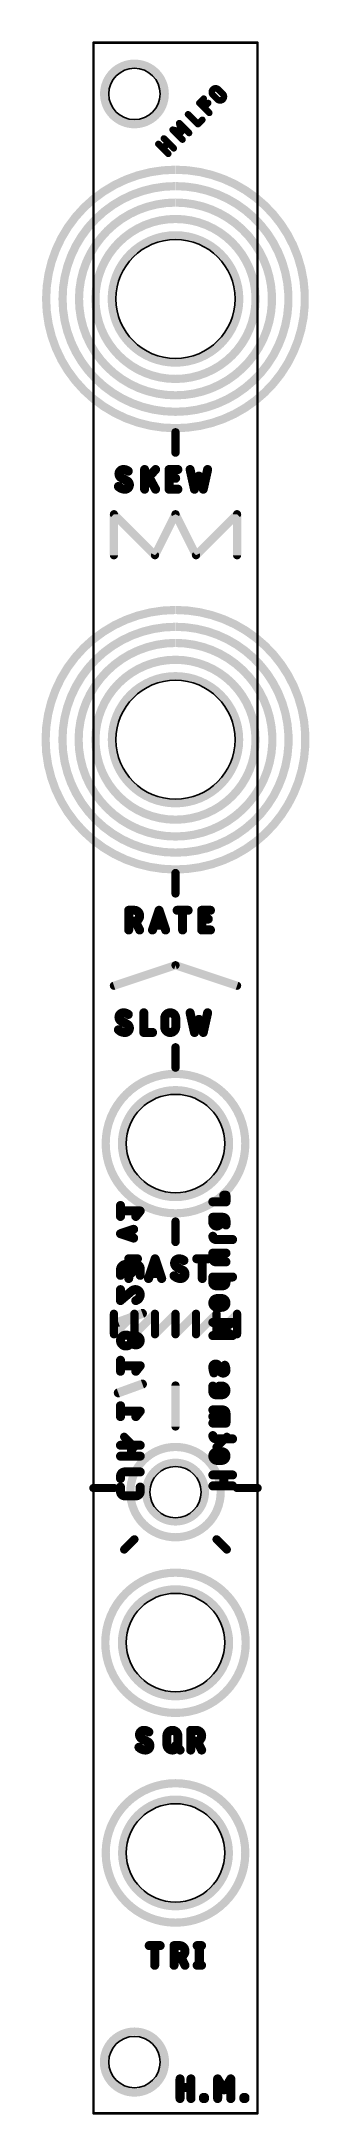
# Model space of a CAD drawing. Extents: x -0.13 to 0.53, y 0 to 5.05.
import ezdxf

# ---------------------------------------------------------------- set-up
doc = ezdxf.new("R2010")
doc.units = 0
for name, color, linetype in [('1', 12, 'CONTINUOUS'), ('16', 132, 'CONTINUOUS'), ('20', 31, 'CONTINUOUS'), ('25', 253, 'CONTINUOUS'), ('26', 253, 'CONTINUOUS')]:
    doc.layers.add(name, color=color, linetype=linetype)

msp = doc.modelspace()

# ---------------------------------------------------------------- linework, layer by layer
at = {"layer": '1', "const_width": 0.006}
for points in [[(0, 0), (0, 5.05)], [(0, 5.05), (0.4, 5.05)], [(0.4, 5.05), (0.4, 0)], [(0.4, 0), (0, 0)]]:
    msp.add_lwpolyline(points, dxfattribs=at)
at = {"layer": '1', "const_width": 0.003}
for points in [[(0.0015, 5.05, 1), (-0.0015, 5.05)], [(0, 5.0515, 1), (0, 5.0485)], [(0.4015, 5.05, 1), (0.3985, 5.05)], [(0.4, 5.0485, 1), (0.4, 5.0515)], [(0, 0.0015, 1), (0, -0.0015)], [(-0.0015, 0, 1), (0.0015, 0)], [(0.3985, 0, 1), (0.4015, 0)], [(0.4, -0.0015, 1), (0.4, 0.0015)]]:
    msp.add_lwpolyline(points, format="xyb", dxfattribs=at)
at = {"layer": '16', "const_width": 0.006}
for points in [[(0, 0), (0, 5.05)], [(0, 5.05), (0.4, 5.05)], [(0.4, 5.05), (0.4, 0)], [(0.4, 0), (0, 0)]]:
    msp.add_lwpolyline(points, dxfattribs=at)
at = {"layer": '16', "const_width": 0.003}
for points in [[(0.0015, 5.05, 1), (-0.0015, 5.05)], [(0, 5.0515, 1), (0, 5.0485)], [(0.4015, 5.05, 1), (0.3985, 5.05)], [(0.4, 5.0485, 1), (0.4, 5.0515)], [(0, 0.0015, 1), (0, -0.0015)], [(-0.0015, 0, 1), (0.0015, 0)], [(0.3985, 0, 1), (0.4015, 0)], [(0.4, -0.0015, 1), (0.4, 0.0015)]]:
    msp.add_lwpolyline(points, format="xyb", dxfattribs=at)
at = {"layer": '20', "const_width": 0.006}
for points in [[(0, 0), (0, 5.05)], [(0, 5.05), (0.4, 5.05)], [(0.4, 5.05), (0.4, 0)], [(0.4, 0), (0, 0)]]:
    msp.add_lwpolyline(points, dxfattribs=at)
at = {"layer": '20', "const_width": 0.003}
for points in [[(0.0015, 5.05, 1), (-0.0015, 5.05)], [(0, 5.0515, 1), (0, 5.0485)], [(0.4015, 5.05, 1), (0.3985, 5.05)], [(0.4, 5.0485, 1), (0.4, 5.0515)], [(0, 0.0015, 1), (0, -0.0015)], [(-0.0015, 0, 1), (0.0015, 0)], [(0.3985, 0, 1), (0.4015, 0)], [(0.4, -0.0015, 1), (0.4, 0.0015)]]:
    msp.add_lwpolyline(points, format="xyb", dxfattribs=at)
at = {"layer": '20'}
for centre, radius in [((0.1, 4.925), 0.0625), ((0.2, 4.425), 0.145), ((0.2, 3.35), 0.145), ((0.2, 2.365), 0.12), ((0.2, 1.515), 0.0625), ((0.2, 1.148), 0.12), ((0.2, 0.635), 0.12), ((0.1, 0.125), 0.0625)]:
    msp.add_circle(centre, radius, dxfattribs=at)
at = {"layer": '25'}
for points, const_width in [([(0.1, 4.851176, 1), (0.1, 4.998824, 1), (0.1, 4.851176)], 0.02), ([(0.260967, 4.90572, 1), (0.255311, 4.900063)], 0.008), ([(0.255311, 4.90572, 1), (0.260967, 4.900063)], 0.008), ([(0.271653, 4.910748, 1), (0.265996, 4.916405)], 0.008), ([(0.282338, 4.900063, 1), (0.276681, 4.90572)], 0.008), ([(0.304533, 4.935929, 1), (0.291177, 4.922572)], 0.016), ([(0.294005, 4.925401, 1), (0.288348, 4.919744)], 0.008), ([(0.288348, 4.919744, 1), (0.294005, 4.925401)], 0.008), ([(0.301862, 4.911887, 1), (0.315218, 4.925244)], 0.016), ([(0.30469, 4.914715, 1), (0.299033, 4.909059)], 0.008), ([(0.299033, 4.909059, 1), (0.30469, 4.914716)], 0.008), ([(0.307361, 4.938757, 1), (0.301705, 4.9331)], 0.008), ([(0.301704, 4.9331, 1), (0.307361, 4.938757)], 0.008), ([(0.318047, 4.928072, 1), (0.31239, 4.922415)], 0.008), ([(0.31239, 4.922415, 1), (0.318047, 4.928072)], 0.008), ([(0.211863, 4.856616, 1), (0.206206, 4.850959)], 0.008), ([(0.212915, 4.854757, 1), (0.205154, 4.852817)], 0.008), ([(0.233391, 4.878143, 1), (0.227734, 4.872486)], 0.008), ([(0.251775, 4.854101, 1), (0.257432, 4.848444)], 0.008), ([(0.251775, 4.848444, 1), (0.257432, 4.854101)], 0.008), ([(0.268117, 4.859129, 1), (0.26246, 4.864786)], 0.008), ([(0.265996, 4.895035, 1), (0.271653, 4.889378)], 0.008), ([(0.279352, 4.876021, 1), (0.285009, 4.881678)], 0.008), ([(0.161109, 4.805861, 1), (0.155452, 4.800204)], 0.008), ([(0.174465, 4.819218, 1), (0.168808, 4.813561)], 0.008), ([(0.185151, 4.802875, 1), (0.179494, 4.808532)], 0.008), ([(0.195836, 4.840588, 1), (0.190179, 4.834931)], 0.008), ([(0.193977, 4.84164, 1), (0.192037, 4.833879)], 0.008), ([(0.210497, 4.831447, 1), (0.218258, 4.833387)], 0.008), ([(0.213407, 4.828536, 1), (0.215348, 4.836297)], 0.008), ([(0.21422, 4.810889, 1), (0.219877, 4.816546)], 0.008), ([(0.230248, 4.826917, 1), (0.235905, 4.832574)], 0.008), ([(0.166137, 4.795176, 1), (0.171794, 4.789519)], 0.008), ([(0.179494, 4.776163, 1), (0.185151, 4.78182)], 0.008), ([(0.19285, 4.789519, 1), (0.198507, 4.795176)], 0.008), ([(0.2, 4.109841, 1), (0.2, 4.740159, 1), (0.2, 4.109841)], 0.02), ([(0.2, 4.149818, 1), (0.2, 4.700182, 1), (0.2, 4.149818)], 0.02), ([(0.2, 4.189947, 1), (0.2, 4.660053, 1), (0.2, 4.189947)], 0.02), ([(0.2, 4.229936, 1), (0.2, 4.620064, 1), (0.2, 4.229936)], 0.02), ([(0.2, 4.269678, 1), (0.2, 4.580322, 1), (0.2, 4.269678)], 0.02), ([(0.205, 4.1, 1), (0.195, 4.1)], 0.01), ([(0.195, 4.05, 1), (0.205, 4.05)], 0.01), ([(0.073, 4.009, 0.414217), (0.062333, 3.998333)], 0.022), ([(0.062333, 3.998333, 0.265564), (0.067667, 3.989)], 0.022), ([(0.067833, 3.998333, 1), (0.056833, 3.998333)], 0.011), ([(0.056833, 3.998333, 1), (0.067833, 3.998333)], 0.011), ([(0.0703, 3.993828, 1), (0.065033, 3.984172)], 0.011), ([(0.064874, 3.984262, 1), (0.070459, 3.993738)], 0.011), ([(0.085, 4.005, 0.162271), (0.073, 4.009)], 0.022), ([(0.073, 4.0145, 1), (0.073, 4.0035)], 0.011), ([(0.073, 4.0035, 1), (0.073, 4.0145)], 0.011), ([(0.0817, 4.0006, 1), (0.0883, 4.0094)], 0.011), ([(0.13022, 4.009, 1), (0.11922, 4.009)], 0.011), ([(0.140215, 3.992967, 1), (0.130558, 3.9877)], 0.011), ([(0.155456, 4.0053, 1), (0.147317, 4.0127)], 0.011), ([(0.189888, 4.009, 1), (0.178888, 4.009)], 0.011), ([(0.184388, 4.0145, 1), (0.184388, 4.0035)], 0.011), ([(0.184388, 3.993167, 1), (0.184388, 3.982167)], 0.011), ([(0.200388, 3.982167, 1), (0.200388, 3.993167)], 0.011), ([(0.205722, 4.0035, 1), (0.205722, 4.0145)], 0.011), ([(0.240938, 4.010193, 1), (0.2302, 4.007807)], 0.011), ([(0.26212, 3.994739, 1), (0.251685, 3.991261)], 0.011), ([(0.26212, 3.991261, 1), (0.251685, 3.994739)], 0.011), ([(0.283605, 4.007807, 1), (0.272867, 4.010193)], 0.011), ([(0.061, 3.967667, 0.199997), (0.077, 3.961)], 0.022), ([(0.064905, 3.971539, 1), (0.057095, 3.963794)], 0.011), ([(0.077, 3.961, 0.414214), (0.087667, 3.971667)], 0.022), ([(0.077, 3.9665, 1), (0.077, 3.9555)], 0.011), ([(0.087667, 3.971667, 0.26556), (0.082333, 3.981)], 0.022), ([(0.085126, 3.985738, 1), (0.079541, 3.976262)], 0.011), ([(0.077, 3.9555, 1), (0.077, 3.9665)], 0.011), ([(0.0797, 3.976172, 1), (0.084967, 3.985828)], 0.011), ([(0.093167, 3.971667, 1), (0.082167, 3.971667)], 0.011), ([(0.082167, 3.971667, 1), (0.093167, 3.971667)], 0.011), ([(0.11922, 3.961, 1), (0.13022, 3.961)], 0.011), ([(0.120651, 3.983366, 1), (0.12879, 3.975967)], 0.011), ([(0.146558, 3.958366, 1), (0.156215, 3.963634)], 0.011), ([(0.184388, 3.9665, 1), (0.184388, 3.9555)], 0.011), ([(0.178888, 3.961, 1), (0.189888, 3.961)], 0.011), ([(0.205722, 3.9555, 1), (0.205722, 3.9665)], 0.011), ([(0.241018, 3.962739, 1), (0.251454, 3.959261)], 0.011), ([(0.240867, 3.959807, 1), (0.251605, 3.962193)], 0.011), ([(0.2622, 3.962193, 1), (0.272938, 3.959807)], 0.011), ([(0.262352, 3.959261, 1), (0.272787, 3.962739)], 0.011), ([(0.053536, 3.903536, 1), (0.046464, 3.896464)], 0.01), ([(0.055, 3.9, 1), (0.045, 3.9)], 0.01), ([(0.204472, 3.902236, 1), (0.195528, 3.897764)], 0.01), ([(0.204472, 3.897764, 1), (0.195528, 3.902236)], 0.01), ([(0.355, 3.9, 1), (0.345, 3.9)], 0.01), ([(0.353536, 3.896464, 1), (0.346464, 3.903536)], 0.01), ([(0.045, 3.8, 1), (0.055, 3.8)], 0.01), ([(0.145528, 3.802236, 1), (0.154472, 3.797764)], 0.01), ([(0.146464, 3.796464, 1), (0.153536, 3.803536)], 0.01), ([(0.246464, 3.803536, 1), (0.253536, 3.796464)], 0.01), ([(0.245528, 3.797764, 1), (0.254472, 3.802236)], 0.01), ([(0.345, 3.8, 1), (0.355, 3.8)], 0.01), ([(0.2, 3.033575, 1), (0.2, 3.666425, 1), (0.2, 3.033575)], 0.02), ([(0.2, 3.074591, 1), (0.2, 3.625409, 1), (0.2, 3.074591)], 0.02), ([(0.2, 3.113992, 1), (0.2, 3.586008, 1), (0.2, 3.113992)], 0.02), ([(0.2, 3.155, 1), (0.2, 3.545, 1), (0.2, 3.155)], 0.02), ([(0.2, 3.195, 1), (0.2, 3.505, 1), (0.2, 3.195)], 0.02), ([(0.205, 3.025, 1), (0.195, 3.025)], 0.01), ([(0.0915, 2.934, 1), (0.0805, 2.934)], 0.011), ([(0.086, 2.9395, 1), (0.086, 2.9285)], 0.011), ([(0.099333, 2.907333, 1), (0.099333, 2.934)], 0.022), ([(0.099333, 2.9395, 1), (0.099333, 2.9285)], 0.011), ([(0.099333, 2.9285, 1), (0.099333, 2.9395)], 0.011), ([(0.165145, 2.935739, 1), (0.15471, 2.932261)], 0.011), ([(0.165145, 2.932261, 1), (0.15471, 2.935739)], 0.011), ([(0.195, 2.975, 1), (0.205, 2.975)], 0.01), ([(0.204032, 2.9395, 1), (0.204032, 2.9285)], 0.011), ([(0.222865, 2.934, 1), (0.211865, 2.934)], 0.011), ([(0.230698, 2.9285, 1), (0.230698, 2.9395)], 0.011), ([(0.269328, 2.934, 1), (0.258328, 2.934)], 0.011), ([(0.263828, 2.9395, 1), (0.263828, 2.9285)], 0.011), ([(0.285162, 2.9285, 1), (0.285162, 2.9395)], 0.011), ([(0.086, 2.912833, 1), (0.086, 2.901833)], 0.011), ([(0.0805, 2.886, 1), (0.0915, 2.886)], 0.011), ([(0.099333, 2.912833, 1), (0.099333, 2.901833)], 0.011), ([(0.106919, 2.909793, 1), (0.097081, 2.904874)], 0.011), ([(0.099333, 2.901833, 1), (0.099333, 2.912833)], 0.011), ([(0.107747, 2.88354, 1), (0.117586, 2.88846)], 0.011), ([(0.13871, 2.887739, 1), (0.149145, 2.884261)], 0.011), ([(0.147927, 2.9035, 1), (0.147927, 2.8925)], 0.011), ([(0.17071, 2.884261, 1), (0.181145, 2.887739)], 0.011), ([(0.171927, 2.8925, 1), (0.171927, 2.9035)], 0.011), ([(0.211865, 2.886, 1), (0.222865, 2.886)], 0.011), ([(0.263828, 2.918167, 1), (0.263828, 2.907167)], 0.011), ([(0.263828, 2.8915, 1), (0.263828, 2.8805)], 0.011), ([(0.258328, 2.886, 1), (0.269328, 2.886)], 0.011), ([(0.279828, 2.907167, 1), (0.279828, 2.918167)], 0.011), ([(0.285162, 2.8805, 1), (0.285162, 2.8915)], 0.011), ([(0.201581, 2.804743, 1), (0.198419, 2.795257)], 0.01), ([(0.201581, 2.795257, 1), (0.198419, 2.804743)], 0.01), ([(0.048419, 2.754743, 1), (0.051581, 2.745257)], 0.01), ([(0.348419, 2.745257, 1), (0.351581, 2.754743)], 0.01), ([(0.073, 2.684, 0.414217), (0.062333, 2.673333)], 0.022), ([(0.062333, 2.673333, 0.265564), (0.067667, 2.664)], 0.022), ([(0.067833, 2.673333, 1), (0.056833, 2.673333)], 0.011), ([(0.085, 2.68, 0.162271), (0.073, 2.684)], 0.022), ([(0.073, 2.6895, 1), (0.073, 2.6785)], 0.011), ([(0.073, 2.6785, 1), (0.073, 2.6895)], 0.011), ([(0.0817, 2.6756, 1), (0.0883, 2.6844)], 0.011), ([(0.128348, 2.684, 1), (0.117348, 2.684)], 0.011), ([(0.20049, 2.670667, 1), (0.173824, 2.670667)], 0.022), ([(0.179324, 2.670667, 1), (0.168324, 2.670667)], 0.011), ([(0.20599, 2.670667, 1), (0.19499, 2.670667)], 0.011), ([(0.240938, 2.685193, 1), (0.2302, 2.682807)], 0.011), ([(0.283605, 2.682807, 1), (0.272867, 2.685193)], 0.011), ([(0.061, 2.642667, 0.199997), (0.077, 2.636)], 0.022), ([(0.064905, 2.646539, 1), (0.057095, 2.638794)], 0.011), ([(0.056833, 2.673333, 1), (0.067833, 2.673333)], 0.011), ([(0.0703, 2.668828, 1), (0.065033, 2.659172)], 0.011), ([(0.064874, 2.659262, 1), (0.070459, 2.668738)], 0.011), ([(0.077, 2.636, 0.414214), (0.087667, 2.646667)], 0.022), ([(0.077, 2.6415, 1), (0.077, 2.6305)], 0.011), ([(0.087667, 2.646667, 0.26556), (0.082333, 2.656)], 0.022), ([(0.085126, 2.660738, 1), (0.079541, 2.651262)], 0.011), ([(0.077, 2.6305, 1), (0.077, 2.6415)], 0.011), ([(0.0797, 2.651172, 1), (0.084967, 2.660828)], 0.011), ([(0.093167, 2.646667, 1), (0.082167, 2.646667)], 0.011), ([(0.082167, 2.646667, 1), (0.093167, 2.646667)], 0.011), ([(0.122848, 2.6415, 1), (0.122848, 2.6305)], 0.011), ([(0.117348, 2.636, 1), (0.128348, 2.636)], 0.011), ([(0.144181, 2.6305, 1), (0.144181, 2.6415)], 0.011), ([(0.168324, 2.670667, 1), (0.179324, 2.670667)], 0.011), ([(0.173824, 2.649333, 1), (0.20049, 2.649333)], 0.022), ([(0.179324, 2.649333, 1), (0.168324, 2.649333)], 0.011), ([(0.168324, 2.649333, 1), (0.179324, 2.649333)], 0.011), ([(0.19499, 2.670667, 1), (0.20599, 2.670667)], 0.011), ([(0.20599, 2.649333, 1), (0.19499, 2.649333)], 0.011), ([(0.19499, 2.649333, 1), (0.20599, 2.649333)], 0.011), ([(0.241018, 2.637739, 1), (0.251454, 2.634261)], 0.011), ([(0.240867, 2.634807, 1), (0.251605, 2.637193)], 0.011), ([(0.26212, 2.669739, 1), (0.251685, 2.666261)], 0.011), ([(0.26212, 2.666261, 1), (0.251685, 2.669739)], 0.011), ([(0.2622, 2.637193, 1), (0.272938, 2.634807)], 0.011), ([(0.262352, 2.634261, 1), (0.272787, 2.637739)], 0.011), ([(0.205, 2.6, 1), (0.195, 2.6)], 0.01), ([(0.2, 2.194927, 1), (0.2, 2.535073, 1), (0.2, 2.194927)], 0.02), ([(0.195, 2.55, 1), (0.205, 2.55)], 0.01), ([(0.2, 2.234616, 1), (0.2, 2.495384, 1), (0.2, 2.234616)], 0.02), ([(0.205, 2.175, 1), (0.195, 2.175)], 0.01), ([(0.195, 2.125, 1), (0.205, 2.125)], 0.01), ([(0.0915, 2.084, 1), (0.0805, 2.084)], 0.011), ([(0.086, 2.0895, 1), (0.086, 2.0785)], 0.011), ([(0.086, 2.068167, 1), (0.086, 2.057167)], 0.011), ([(0.107333, 2.0785, 1), (0.107333, 2.0895)], 0.011), ([(0.107333, 2.057167, 1), (0.107333, 2.068167)], 0.011), ([(0.155527, 2.085739, 1), (0.145091, 2.082261)], 0.011), ([(0.155527, 2.082261, 1), (0.145091, 2.085739)], 0.011), ([(0.208465, 2.084, 0.414217), (0.197798, 2.073333)], 0.022), ([(0.197798, 2.073333, 0.265564), (0.203131, 2.064)], 0.022), ([(0.203298, 2.073333, 1), (0.192298, 2.073333)], 0.011), ([(0.192298, 2.073333, 1), (0.203298, 2.073333)], 0.011), ([(0.205765, 2.068828, 1), (0.200497, 2.059172)], 0.011), ([(0.200339, 2.059262, 1), (0.205923, 2.068738)], 0.011), ([(0.208465, 2.0895, 1), (0.208464, 2.0785)], 0.011), ([(0.220465, 2.08, 0.162271), (0.208465, 2.084)], 0.022), ([(0.208465, 2.0785, 1), (0.208465, 2.0895)], 0.011), ([(0.217165, 2.0756, 1), (0.223765, 2.0844)], 0.011), ([(0.251851, 2.0895, 1), (0.251851, 2.0785)], 0.011), ([(0.270684, 2.084, 1), (0.259684, 2.084)], 0.011), ([(0.278517, 2.0785, 1), (0.278517, 2.0895)], 0.011), ([(0.0805, 2.036, 1), (0.0915, 2.036)], 0.011), ([(0.129091, 2.037739, 1), (0.139527, 2.034261)], 0.011), ([(0.138309, 2.0535, 1), (0.138309, 2.0425)], 0.011), ([(0.161091, 2.034261, 1), (0.171527, 2.037739)], 0.011), ([(0.162309, 2.0425, 1), (0.162309, 2.0535)], 0.011), ([(0.196465, 2.042667, 0.199997), (0.212465, 2.036)], 0.022), ([(0.20037, 2.046539, 1), (0.192559, 2.038794)], 0.011), ([(0.212465, 2.036, 0.414214), (0.223131, 2.046667)], 0.022), ([(0.212465, 2.0415, 1), (0.212465, 2.0305)], 0.011), ([(0.223131, 2.046667, 0.26556), (0.217798, 2.056)], 0.022), ([(0.22059, 2.060738, 1), (0.215005, 2.051262)], 0.011), ([(0.212465, 2.0305, 1), (0.212465, 2.0415)], 0.011), ([(0.215164, 2.051172, 1), (0.220432, 2.060828)], 0.011), ([(0.228631, 2.046667, 1), (0.217631, 2.046667)], 0.011), ([(0.217631, 2.046667, 1), (0.228631, 2.046667)], 0.011), ([(0.259684, 2.036, 1), (0.270684, 2.036)], 0.011), ([(0.055, 1.95, 1), (0.045, 1.95)], 0.01), ([(0.105, 1.95, 1), (0.095, 1.95)], 0.01), ([(0.103536, 1.946464, 1), (0.096464, 1.953536)], 0.01), ([(0.155, 1.95, 1), (0.145, 1.95)], 0.01), ([(0.153536, 1.946464, 1), (0.146464, 1.953536)], 0.01), ([(0.205, 1.95, 1), (0.195, 1.95)], 0.01), ([(0.203536, 1.946464, 1), (0.196464, 1.953536)], 0.01), ([(0.255, 1.95, 1), (0.245, 1.95)], 0.01), ([(0.253536, 1.946464, 1), (0.246464, 1.953536)], 0.01), ([(0.305, 1.95, 1), (0.295, 1.95)], 0.01), ([(0.303536, 1.946464, 1), (0.296464, 1.953536)], 0.01), ([(0.355, 1.95, 1), (0.345, 1.95)], 0.01), ([(0.353536, 1.946464, 1), (0.346464, 1.953536)], 0.01), ([(0.046464, 1.903536, 1), (0.053536, 1.896464)], 0.01), ([(0.045, 1.9, 1), (0.055, 1.9)], 0.01), ([(0.096464, 1.903536, 1), (0.103536, 1.896464)], 0.01), ([(0.095, 1.9, 1), (0.105, 1.9)], 0.01), ([(0.146464, 1.903536, 1), (0.153536, 1.896464)], 0.01), ([(0.145, 1.9, 1), (0.155, 1.9)], 0.01), ([(0.196464, 1.903536, 1), (0.203536, 1.896464)], 0.01), ([(0.195, 1.9, 1), (0.205, 1.9)], 0.01), ([(0.246464, 1.903536, 1), (0.253536, 1.896464)], 0.01), ([(0.245, 1.9, 1), (0.255, 1.9)], 0.01), ([(0.296464, 1.903536, 1), (0.303536, 1.896464)], 0.01), ([(0.295, 1.9, 1), (0.305, 1.9)], 0.01), ([(0.345, 1.9, 1), (0.355, 1.9)], 0.01), ([(0.205, 1.775, 1), (0.195, 1.775)], 0.01), ([(0.195, 1.675, 1), (0.205, 1.675)], 0.01), ([(0.078536, 1.653536, 1), (0.071464, 1.646464)], 0.01), ([(0.2, 1.404886, 1), (0.2, 1.625114, 1), (0.2, 1.404886)], 0.02), ([(0.096464, 1.621464, 1), (0.103536, 1.628536)], 0.01), ([(0.296464, 1.628536, 1), (0.303536, 1.621464)], 0.01), ([(0.328536, 1.646464, 1), (0.321464, 1.653536)], 0.01), ([(0.2, 1.443411, 1), (0.2, 1.586589, 1), (0.2, 1.443411)], 0.02), ([(0, 1.53, 1), (0, 1.52)], 0.01), ([(0.05, 1.52, 1), (0.05, 1.53)], 0.01), ([(0.35, 1.53, 1), (0.35, 1.52)], 0.01), ([(0.4, 1.52, 1), (0.4, 1.53)], 0.01), ([(0.071464, 1.378536, 1), (0.078536, 1.371464)], 0.01), ([(0.103536, 1.396464, 1), (0.096464, 1.403536)], 0.01), ([(0.303536, 1.403536, 1), (0.296464, 1.396464)], 0.01), ([(0.321464, 1.371464, 1), (0.328536, 1.378536)], 0.01), ([(0.2, 0.976434, 1), (0.2, 1.318566, 1), (0.2, 0.976434)], 0.02), ([(0.2, 1.017116, 1), (0.2, 1.277884, 1), (0.2, 1.017116)], 0.02), ([(0.123, 0.934, 0.414217), (0.112333, 0.923333)], 0.022), ([(0.112333, 0.923333, 0.265564), (0.117667, 0.914)], 0.022), ([(0.117833, 0.923333, 1), (0.106833, 0.923333)], 0.011), ([(0.106833, 0.923333, 1), (0.117833, 0.923333)], 0.011), ([(0.1203, 0.918828, 1), (0.115033, 0.909172)], 0.011), ([(0.114874, 0.909262, 1), (0.120459, 0.918738)], 0.011), ([(0.135, 0.93, 0.162271), (0.123, 0.934)], 0.022), ([(0.123, 0.9395, 1), (0.123, 0.9285)], 0.011), ([(0.123, 0.9285, 1), (0.123, 0.9395)], 0.011), ([(0.137667, 0.896667, 0.26556), (0.132333, 0.906)], 0.022), ([(0.135126, 0.910738, 1), (0.129541, 0.901262)], 0.011), ([(0.1297, 0.901172, 1), (0.134967, 0.910828)], 0.011), ([(0.1317, 0.9256, 1), (0.1383, 0.9344)], 0.011), ([(0.205797, 0.920667, 1), (0.17913, 0.920667)], 0.022), ([(0.18463, 0.920667, 1), (0.17363, 0.920667)], 0.011), ([(0.17363, 0.920667, 1), (0.18463, 0.920667)], 0.011), ([(0.17913, 0.899333, 1), (0.205797, 0.899333)], 0.022), ([(0.18463, 0.899333, 1), (0.17363, 0.899333)], 0.011), ([(0.211297, 0.920667, 1), (0.200297, 0.920667)], 0.011), ([(0.200297, 0.920667, 1), (0.211297, 0.920667)], 0.011), ([(0.211297, 0.899333, 1), (0.200297, 0.899333)], 0.011), ([(0.242578, 0.934, 1), (0.231578, 0.934)], 0.011), ([(0.237078, 0.9395, 1), (0.237078, 0.9285)], 0.011), ([(0.237078, 0.912833, 1), (0.237078, 0.901833)], 0.011), ([(0.250411, 0.907333, 1), (0.250411, 0.934)], 0.022), ([(0.250411, 0.9395, 1), (0.250411, 0.9285)], 0.011), ([(0.250411, 0.912833, 1), (0.250411, 0.901833)], 0.011), ([(0.257997, 0.909793, 1), (0.248159, 0.904874)], 0.011), ([(0.250411, 0.9285, 1), (0.250411, 0.9395)], 0.011), ([(0.250411, 0.901833, 1), (0.250411, 0.912833)], 0.011), ([(0.111, 0.892667, 0.199997), (0.127, 0.886)], 0.022), ([(0.114905, 0.896539, 1), (0.107095, 0.888794)], 0.011), ([(0.127, 0.886, 0.414214), (0.137667, 0.896667)], 0.022), ([(0.127, 0.8915, 1), (0.127, 0.8805)], 0.011), ([(0.127, 0.8805, 1), (0.127, 0.8915)], 0.011), ([(0.143167, 0.896667, 1), (0.132167, 0.896667)], 0.011), ([(0.132167, 0.896667, 1), (0.143167, 0.896667)], 0.011), ([(0.17363, 0.899333, 1), (0.18463, 0.899333)], 0.011), ([(0.204352, 0.900556, 1), (0.196574, 0.892777)], 0.011), ([(0.200297, 0.899333, 1), (0.211297, 0.899333)], 0.011), ([(0.207241, 0.882111, 1), (0.215019, 0.889889)], 0.011), ([(0.231578, 0.886, 1), (0.242578, 0.886)], 0.011), ([(0.258825, 0.88354, 1), (0.268664, 0.88846)], 0.011), ([(0.2, 0.465, 1), (0.2, 0.805, 1), (0.2, 0.465)], 0.02), ([(0.2, 0.505, 1), (0.2, 0.765, 1), (0.2, 0.505)], 0.02), ([(0.136, 0.4145, 1), (0.136, 0.4035)], 0.011), ([(0.154833, 0.409, 1), (0.143833, 0.409)], 0.011), ([(0.162667, 0.4035, 1), (0.162667, 0.4145)], 0.011), ([(0.201935, 0.409, 1), (0.190935, 0.409)], 0.011), ([(0.196435, 0.4145, 1), (0.196435, 0.4035)], 0.011), ([(0.209769, 0.382333, 1), (0.209769, 0.409)], 0.022), ([(0.209769, 0.4145, 1), (0.209769, 0.4035)], 0.011), ([(0.209769, 0.4035, 1), (0.209769, 0.4145)], 0.011), ([(0.252721, 0.4145, 1), (0.252721, 0.4035)], 0.011), ([(0.263554, 0.409, 1), (0.252554, 0.409)], 0.011), ([(0.263388, 0.4035, 1), (0.263388, 0.4145)], 0.011), ([(0.143833, 0.361, 1), (0.154833, 0.361)], 0.011), ([(0.196435, 0.387833, 1), (0.196435, 0.376833)], 0.011), ([(0.190935, 0.361, 1), (0.201935, 0.361)], 0.011), ([(0.209769, 0.387833, 1), (0.209769, 0.376833)], 0.011), ([(0.217355, 0.384793, 1), (0.207516, 0.379874)], 0.011), ([(0.209769, 0.376833, 1), (0.209769, 0.387833)], 0.011), ([(0.218183, 0.35854, 1), (0.228021, 0.36346)], 0.011), ([(0.252721, 0.3665, 1), (0.252721, 0.3555)], 0.011), ([(0.252554, 0.361, 1), (0.263554, 0.361)], 0.011), ([(0.263388, 0.3555, 1), (0.263388, 0.3665)], 0.011), ([(0.1, 0.05067, 1), (0.1, 0.19933, 1), (0.1, 0.05067)], 0.02), ([(0.2165, 0.084, 1), (0.2055, 0.084)], 0.011), ([(0.211, 0.068167, 1), (0.211, 0.057167)], 0.011), ([(0.243167, 0.084, 1), (0.232167, 0.084)], 0.011), ([(0.237667, 0.057167, 1), (0.237667, 0.068167)], 0.011), ([(0.308195, 0.084, 1), (0.297195, 0.084)], 0.011), ([(0.307411, 0.08683, 1), (0.297979, 0.08117)], 0.011), ([(0.313979, 0.060163, 1), (0.323411, 0.054504)], 0.011), ([(0.313979, 0.054504, 1), (0.323411, 0.060163)], 0.011), ([(0.340195, 0.084, 1), (0.329195, 0.084)], 0.011), ([(0.339411, 0.08117, 1), (0.329979, 0.08683)], 0.011), ([(0.2055, 0.036, 1), (0.2165, 0.036)], 0.011), ([(0.232167, 0.036, 1), (0.243167, 0.036)], 0.011), ([(0.273629, 0.038667, 1), (0.262629, 0.038667)], 0.011), ([(0.268129, 0.044167, 1), (0.268129, 0.033167)], 0.011), ([(0.268129, 0.0415, 1), (0.268129, 0.0305)], 0.011), ([(0.262629, 0.036, 1), (0.273629, 0.036)], 0.011), ([(0.276296, 0.038667, 1), (0.265296, 0.038667)], 0.011), ([(0.265296, 0.036, 1), (0.276296, 0.036)], 0.011), ([(0.270796, 0.033167, 1), (0.270796, 0.044167)], 0.011), ([(0.270796, 0.0305, 1), (0.270796, 0.0415)], 0.011), ([(0.297195, 0.036, 1), (0.308195, 0.036)], 0.011), ([(0.329195, 0.036, 1), (0.340195, 0.036)], 0.011), ([(0.372094, 0.038667, 1), (0.361094, 0.038667)], 0.011), ([(0.366594, 0.044167, 1), (0.366594, 0.033167)], 0.011), ([(0.366594, 0.0415, 1), (0.366594, 0.0305)], 0.011), ([(0.361094, 0.036, 1), (0.372094, 0.036)], 0.011), ([(0.37476, 0.038667, 1), (0.36376, 0.038667)], 0.011), ([(0.36376, 0.036, 1), (0.37476, 0.036)], 0.011), ([(0.36926, 0.033167, 1), (0.36926, 0.044167)], 0.011), ([(0.36926, 0.0305, 1), (0.36926, 0.0415)], 0.011)]:
    msp.add_lwpolyline(points, format="xyb", dxfattribs=dict(at, const_width=const_width))
for points, const_width in [([(0.258139, 4.902891), (0.268824, 4.913577)], 0.016), ([(0.282181, 4.87885), (0.258139, 4.902891)], 0.016), ([(0.268824, 4.892206), (0.279509, 4.902891)], 0.016), ([(0.301862, 4.911887), (0.291177, 4.922572)], 0.016), ([(0.304533, 4.935929), (0.315218, 4.925244)], 0.016), ([(0.214377, 4.832417), (0.209035, 4.853787)], 0.016), ([(0.209035, 4.853787), (0.233077, 4.829746)], 0.016), ([(0.230562, 4.875314), (0.254604, 4.851273)], 0.016), ([(0.254604, 4.851273), (0.265289, 4.861958)], 0.016), ([(0.182322, 4.778991), (0.15828, 4.803033)], 0.016), ([(0.168966, 4.792347), (0.182322, 4.805704)], 0.016), ([(0.171637, 4.816389), (0.195678, 4.792347)], 0.016), ([(0.217049, 4.813718), (0.193007, 4.837759)], 0.016), ([(0.193007, 4.837759), (0.214377, 4.832417)], 0.016), ([(0.2, 4.05), (0.2, 4.1)], 0.02), ([(0.082333, 3.981), (0.067667, 3.989)], 0.022), ([(0.12472, 3.961), (0.12472, 4.009)], 0.022), ([(0.151387, 4.009), (0.12472, 3.979667)], 0.022), ([(0.151387, 3.961), (0.135387, 3.990333)], 0.022), ([(0.184388, 3.961), (0.184388, 4.009)], 0.022), ([(0.184388, 4.009), (0.205722, 4.009)], 0.022), ([(0.184388, 3.987667), (0.200388, 3.987667)], 0.022), ([(0.235569, 4.009), (0.246236, 3.961)], 0.022), ([(0.246236, 3.961), (0.256903, 3.993)], 0.022), ([(0.256903, 3.993), (0.267569, 3.961)], 0.022), ([(0.267569, 3.961), (0.278236, 4.009)], 0.022), ([(0.205722, 3.961), (0.184388, 3.961)], 0.022), ([(0.05, 3.8), (0.05, 3.9)], 0.02), ([(0.15, 3.8), (0.05, 3.9)], 0.02), ([(0.15, 3.8), (0.2, 3.9)], 0.02), ([(0.2, 3.9), (0.25, 3.8)], 0.02), ([(0.25, 3.8), (0.35, 3.9)], 0.02), ([(0.35, 3.8), (0.35, 3.9)], 0.02), ([(0.2, 2.975), (0.2, 3.025)], 0.02), ([(0.086, 2.886), (0.086, 2.934)], 0.022), ([(0.086, 2.934), (0.099333, 2.934)], 0.022), ([(0.143927, 2.886), (0.159927, 2.934)], 0.022), ([(0.159927, 2.934), (0.175927, 2.886)], 0.022), ([(0.204032, 2.934), (0.230698, 2.934)], 0.022), ([(0.217365, 2.886), (0.217365, 2.934)], 0.022), ([(0.263828, 2.886), (0.263828, 2.934)], 0.022), ([(0.263828, 2.934), (0.285162, 2.934)], 0.022), ([(0.099333, 2.907333), (0.086, 2.907333)], 0.022), ([(0.112667, 2.886), (0.102, 2.907333)], 0.022), ([(0.171927, 2.898), (0.147927, 2.898)], 0.022), ([(0.263828, 2.912667), (0.279828, 2.912667)], 0.022), ([(0.285162, 2.886), (0.263828, 2.886)], 0.022), ([(0.05, 2.75), (0.2, 2.8)], 0.02), ([(0.2, 2.8), (0.35, 2.75)], 0.02), ([(0.122848, 2.684), (0.122848, 2.636)], 0.022), ([(0.173824, 2.649333), (0.173824, 2.670667)], 0.022), ([(0.20049, 2.670667), (0.20049, 2.649333)], 0.022), ([(0.235569, 2.684), (0.246236, 2.636)], 0.022), ([(0.267569, 2.636), (0.278236, 2.684)], 0.022), ([(0.082333, 2.656), (0.067667, 2.664)], 0.022), ([(0.122848, 2.636), (0.144181, 2.636)], 0.022), ([(0.246236, 2.636), (0.256903, 2.668)], 0.022), ([(0.256903, 2.668), (0.267569, 2.636)], 0.022), ([(0.2, 2.6), (0.2, 2.55)], 0.02), ([(0.2, 2.125), (0.2, 2.175)], 0.02), ([(0.086, 2.036), (0.086, 2.084)], 0.022), ([(0.086, 2.084), (0.107333, 2.084)], 0.022), ([(0.086, 2.062667), (0.107333, 2.062667)], 0.022), ([(0.134309, 2.036), (0.150309, 2.084)], 0.022), ([(0.150309, 2.084), (0.166309, 2.036)], 0.022), ([(0.217798, 2.056), (0.203131, 2.064)], 0.022), ([(0.251851, 2.084), (0.278517, 2.084)], 0.022), ([(0.265184, 2.036), (0.265184, 2.084)], 0.022), ([(0.162309, 2.048), (0.138309, 2.048)], 0.022), ([(0.05, 1.9), (0.1, 1.95)], 0.02), ([(0.05, 1.95), (0.05, 1.9)], 0.02), ([(0.1, 1.95), (0.1, 1.9)], 0.02), ([(0.1, 1.9), (0.15, 1.95)], 0.02), ([(0.15, 1.95), (0.15, 1.9)], 0.02), ([(0.15, 1.9), (0.2, 1.95)], 0.02), ([(0.2, 1.95), (0.2, 1.9)], 0.02), ([(0.2, 1.9), (0.25, 1.95)], 0.02), ([(0.25, 1.95), (0.25, 1.9)], 0.02), ([(0.25, 1.9), (0.3, 1.95)], 0.02), ([(0.3, 1.95), (0.3, 1.9)], 0.02), ([(0.3, 1.9), (0.35, 1.95)], 0.02), ([(0.35, 1.95), (0.35, 1.9)], 0.02), ([(0.2, 1.675), (0.2, 1.775)], 0.02), ([(0.1, 1.625), (0.075, 1.65)], 0.02), ([(0.3, 1.625), (0.325, 1.65)], 0.02), ([(0.05, 1.525), (0, 1.525)], 0.02), ([(0.35, 1.525), (0.4, 1.525)], 0.02), ([(0.1, 1.4), (0.075, 1.375)], 0.02), ([(0.3, 1.4), (0.325, 1.375)], 0.02), ([(0.132333, 0.906), (0.117667, 0.914)], 0.022), ([(0.17913, 0.899333), (0.17913, 0.920667)], 0.022), ([(0.205797, 0.920667), (0.205797, 0.899333)], 0.022), ([(0.237078, 0.886), (0.237078, 0.934)], 0.022), ([(0.237078, 0.934), (0.250411, 0.934)], 0.022), ([(0.250411, 0.907333), (0.237078, 0.907333)], 0.022), ([(0.263745, 0.886), (0.253078, 0.907333)], 0.022), ([(0.200463, 0.896667), (0.21113, 0.886)], 0.022), ([(0.136, 0.409), (0.162667, 0.409)], 0.022), ([(0.149333, 0.361), (0.149333, 0.409)], 0.022), ([(0.196435, 0.361), (0.196435, 0.409)], 0.022), ([(0.196435, 0.409), (0.209769, 0.409)], 0.022), ([(0.252721, 0.409), (0.263388, 0.409)], 0.022), ([(0.258054, 0.409), (0.258054, 0.361)], 0.022), ([(0.209769, 0.382333), (0.196435, 0.382333)], 0.022), ([(0.223102, 0.361), (0.212435, 0.382333)], 0.022), ([(0.252721, 0.361), (0.263388, 0.361)], 0.022), ([(0.211, 0.036), (0.211, 0.084)], 0.022), ([(0.211, 0.062667), (0.237667, 0.062667)], 0.022), ([(0.237667, 0.084), (0.237667, 0.036)], 0.022), ([(0.302695, 0.036), (0.302695, 0.084)], 0.022), ([(0.302695, 0.084), (0.318695, 0.057333)], 0.022), ([(0.318695, 0.057333), (0.334695, 0.084)], 0.022), ([(0.334695, 0.084), (0.334695, 0.036)], 0.022), ([(0.268129, 0.036), (0.268129, 0.038667)], 0.022), ([(0.268129, 0.038667), (0.270796, 0.038667)], 0.022), ([(0.270796, 0.036), (0.268129, 0.036)], 0.022), ([(0.270796, 0.038667), (0.270796, 0.036)], 0.022), ([(0.366594, 0.036), (0.366594, 0.038667)], 0.022), ([(0.366594, 0.038667), (0.36926, 0.038667)], 0.022), ([(0.36926, 0.036), (0.366594, 0.036)], 0.022), ([(0.36926, 0.038667), (0.36926, 0.036)], 0.022)]:
    msp.add_lwpolyline(points, dxfattribs=dict(at, const_width=const_width))
at = {"layer": '26', "const_width": 0.022}
for points in [[(0.066, 2.187333), (0.066, 2.214)], [(0.291, 2.223), (0.323, 2.223)], [(0.323, 2.239), (0.317667, 2.239)], [(0.323, 2.223), (0.323, 2.239)], [(0.114, 2.200667), (0.066, 2.200667)], [(0.103333, 2.187333), (0.114, 2.200667)], [(0.291, 2.173262), (0.291, 2.185262)], [(0.291, 2.185262), (0.315, 2.185262)], [(0.309667, 2.185262), (0.309667, 2.173262)], [(0.323, 2.177262), (0.323, 2.166595)], [(0.066, 2.14528), (0.098, 2.155947)], [(0.098, 2.134614), (0.066, 2.14528)], [(0.339, 2.130979), (0.299, 2.130979)], [(0.291, 2.084478), (0.291, 2.097811)], [(0.291, 2.097811), (0.323, 2.097811)], [(0.323, 2.076478), (0.299, 2.076478)], [(0.066, 2.043739), (0.066, 2.057073)], [(0.092667, 2.059739), (0.092667, 2.049073)], [(0.114, 2.043739), (0.114, 2.059739)], [(0.339, 2.039617), (0.291, 2.039617)], [(0.291, 2.039617), (0.291, 2.026283)], [(0.299, 2.018283), (0.315, 2.018283)], [(0.323, 2.026283), (0.323, 2.039617)], [(0.066, 1.982199), (0.066, 2.008866)], [(0.092667, 2.004866), (0.066, 1.982199)], [(0.312333, 1.987039), (0.301667, 1.987039)], [(0.301667, 1.965705), (0.312333, 1.965705)], [(0.060667, 1.929479), (0.119333, 1.950813)], [(0.339, 1.928781), (0.291, 1.928781)], [(0.312333, 1.912781), (0.339, 1.928781)], [(0.339, 1.896781), (0.312333, 1.912781)], [(0.291, 1.896781), (0.339, 1.896781)], [(0.066, 1.809886), (0.066, 1.836553)], [(0.114, 1.823219), (0.066, 1.823219)], [(0.103333, 1.809886), (0.114, 1.823219)], [(0.304333, 1.823034), (0.309667, 1.809701)], [(0.060667, 1.757167), (0.119333, 1.7785)], [(0.291, 1.773699), (0.291, 1.760366)], [(0.312333, 1.773699), (0.307, 1.773699)], [(0.307, 1.773699), (0.307, 1.752366)], [(0.066, 1.699114), (0.066, 1.72578)], [(0.114, 1.712447), (0.066, 1.712447)], [(0.103333, 1.699114), (0.114, 1.712447)], [(0.315, 1.715441), (0.291, 1.715441)], [(0.299, 1.752366), (0.312333, 1.752366)], [(0.291, 1.699441), (0.323, 1.699441)], [(0.291, 1.683441), (0.323, 1.683441)], [(0.323, 1.683441), (0.323, 1.707441)], [(0.114, 1.629367), (0.066, 1.629367)], [(0.092667, 1.602701), (0.092667, 1.629367)], [(0.339, 1.644811), (0.299, 1.644811)], [(0.312333, 1.613695), (0.301667, 1.613695)], [(0.066, 1.602701), (0.114, 1.602701)], [(0.114, 1.564283), (0.076667, 1.564283)], [(0.339, 1.556872), (0.291, 1.556872)], [(0.301667, 1.592361), (0.312333, 1.592361)], [(0.317667, 1.530206), (0.317667, 1.556872)], [(0.066, 1.553617), (0.066, 1.548283)], [(0.066, 1.527213), (0.066, 1.516546)], [(0.076667, 1.50588), (0.103333, 1.50588)], [(0.114, 1.516546), (0.114, 1.527213)], [(0.291, 1.530206), (0.339, 1.530206)]]:
    msp.add_lwpolyline(points, dxfattribs=at)
at = {"layer": '26'}
for points, const_width in [([(0.0715, 2.214, 1), (0.0605, 2.214)], 0.011), ([(0.291, 2.2285, 1), (0.291, 2.2175)], 0.011), ([(0.317667, 2.2445, 1), (0.317667, 2.2335)], 0.011), ([(0.3285, 2.239, 1), (0.3175, 2.239)], 0.011), ([(0.3175, 2.223, 1), (0.3285, 2.223)], 0.011), ([(0.323, 2.2335, 1), (0.323, 2.2445)], 0.011), ([(0.323, 2.2175, 1), (0.323, 2.2285)], 0.011), ([(0.066, 2.206167, 1), (0.066, 2.195167)], 0.011), ([(0.0605, 2.187333, 1), (0.0715, 2.187333)], 0.011), ([(0.099039, 2.190769, 1), (0.107628, 2.183898)], 0.011), ([(0.118295, 2.197231, 1), (0.109705, 2.204103)], 0.011), ([(0.114, 2.195167, 1), (0.114, 2.206167)], 0.011), ([(0.2965, 2.185262, 1), (0.2855, 2.185262)], 0.011), ([(0.291, 2.190762, 1), (0.291, 2.179762)], 0.011), ([(0.291, 2.173262, 1), (0.309667, 2.173262)], 0.022), ([(0.2965, 2.173262, 1), (0.2855, 2.173262)], 0.011), ([(0.2855, 2.173262, 1), (0.2965, 2.173262)], 0.011), ([(0.315167, 2.185262, 1), (0.304167, 2.185262)], 0.011), ([(0.315167, 2.173262, 1), (0.304167, 2.173262)], 0.011), ([(0.304167, 2.173262, 1), (0.315167, 2.173262)], 0.011), ([(0.323, 2.177262, 0.414214), (0.315, 2.185262)], 0.022), ([(0.315, 2.190762, 1), (0.315, 2.179762)], 0.011), ([(0.315, 2.179762, 1), (0.315, 2.190762)], 0.011), ([(0.3285, 2.177262, 1), (0.3175, 2.177262)], 0.011), ([(0.3175, 2.177262, 1), (0.3285, 2.177262)], 0.011), ([(0.067739, 2.150498, 1), (0.064261, 2.140063)], 0.011), ([(0.064261, 2.150498, 1), (0.067739, 2.140063)], 0.011), ([(0.099739, 2.150729, 1), (0.096261, 2.161165)], 0.011), ([(0.096261, 2.129396, 1), (0.099739, 2.139832)], 0.011), ([(0.291, 2.138979, 0.414214), (0.299, 2.130979)], 0.022), ([(0.2965, 2.138979, 1), (0.2855, 2.138979)], 0.011), ([(0.299, 2.136479, 1), (0.299, 2.125479)], 0.011), ([(0.299, 2.125479, 1), (0.299, 2.136479)], 0.011), ([(0.3175, 2.166595, 1), (0.3285, 2.166595)], 0.011), ([(0.339, 2.125479, 1), (0.339, 2.136479)], 0.011), ([(0.092667, 2.057073, 1), (0.066, 2.057073)], 0.022), ([(0.114, 2.059739, 1), (0.092667, 2.059739)], 0.022), ([(0.2965, 2.097811, 1), (0.2855, 2.097811)], 0.011), ([(0.291, 2.103311, 1), (0.291, 2.092311)], 0.011), ([(0.291, 2.084478, 0.414214), (0.299, 2.076478)], 0.022), ([(0.2965, 2.084478, 1), (0.2855, 2.084478)], 0.011), ([(0.2855, 2.084478, 1), (0.2965, 2.084478)], 0.011), ([(0.299, 2.081978, 1), (0.299, 2.070978)], 0.011), ([(0.299, 2.070978, 1), (0.299, 2.081978)], 0.011), ([(0.323, 2.092311, 1), (0.323, 2.103311)], 0.011), ([(0.323, 2.070978, 1), (0.323, 2.081978)], 0.011), ([(0.0715, 2.057073, 1), (0.0605, 2.057073)], 0.011), ([(0.0605, 2.057073, 1), (0.0715, 2.057073)], 0.011), ([(0.0605, 2.043739, 1), (0.0715, 2.043739)], 0.011), ([(0.098167, 2.059739, 1), (0.087167, 2.059739)], 0.011), ([(0.087167, 2.059739, 1), (0.098167, 2.059739)], 0.011), ([(0.087167, 2.057073, 1), (0.098167, 2.057073)], 0.011), ([(0.087167, 2.049073, 1), (0.098167, 2.049073)], 0.011), ([(0.1195, 2.059739, 1), (0.1085, 2.059739)], 0.011), ([(0.1085, 2.059739, 1), (0.1195, 2.059739)], 0.011), ([(0.1085, 2.043739, 1), (0.1195, 2.043739)], 0.011), ([(0.291, 2.045117, 1), (0.291, 2.034117)], 0.011), ([(0.2965, 2.039617, 1), (0.2855, 2.039617)], 0.011), ([(0.291, 2.026283, 0.414214), (0.299, 2.018283)], 0.022), ([(0.2965, 2.026283, 1), (0.2855, 2.026283)], 0.011), ([(0.2855, 2.026283, 1), (0.2965, 2.026283)], 0.011), ([(0.299, 2.023783, 1), (0.299, 2.012783)], 0.011), ([(0.299, 2.012783, 1), (0.299, 2.023783)], 0.011), ([(0.315, 2.018283, 0.414214), (0.323, 2.026283)], 0.022), ([(0.315, 2.023783, 1), (0.315, 2.012783)], 0.011), ([(0.315, 2.012783, 1), (0.315, 2.023783)], 0.011), ([(0.3285, 2.039617, 1), (0.3175, 2.039617)], 0.011), ([(0.3285, 2.026283, 1), (0.3175, 2.026283)], 0.011), ([(0.3175, 2.026283, 1), (0.3285, 2.026283)], 0.011), ([(0.339, 2.034117, 1), (0.339, 2.045117)], 0.011), ([(0.0715, 2.008866, 1), (0.0605, 2.008866)], 0.011), ([(0.062438, 1.98639, 1), (0.069562, 1.978008)], 0.011), ([(0.0605, 1.982199, 1), (0.0715, 1.982199)], 0.011), ([(0.102, 2.008866, 0.205257), (0.092667, 2.004866)], 0.022), ([(0.088684, 2.008659, 1), (0.096649, 2.001073)], 0.011), ([(0.096229, 2.000675, 1), (0.089105, 2.009056)], 0.011), ([(0.114, 1.996866, 0.414214), (0.102, 2.008866)], 0.022), ([(0.102, 2.014366, 1), (0.102, 2.003366)], 0.011), ([(0.103333, 1.982199, 0.325185), (0.114, 1.996866)], 0.022), ([(0.101639, 1.987432, 1), (0.105028, 1.976967)], 0.011), ([(0.102, 2.003366, 1), (0.102, 2.014366)], 0.011), ([(0.1195, 1.996866, 1), (0.1085, 1.996866)], 0.011), ([(0.1085, 1.996866, 1), (0.1195, 1.996866)], 0.011), ([(0.301667, 1.987039, 1), (0.301667, 1.965705)], 0.022), ([(0.301667, 1.992539, 1), (0.301667, 1.981539)], 0.011), ([(0.301667, 1.971205, 1), (0.301667, 1.960205)], 0.011), ([(0.301667, 1.981539, 1), (0.301667, 1.992539)], 0.011), ([(0.301667, 1.960205, 1), (0.301667, 1.971205)], 0.011), ([(0.312333, 1.965705, 1), (0.312333, 1.987039)], 0.022), ([(0.312333, 1.992539, 1), (0.312333, 1.981539)], 0.011), ([(0.312333, 1.971205, 1), (0.312333, 1.960205)], 0.011), ([(0.312333, 1.981539, 1), (0.312333, 1.992539)], 0.011), ([(0.312333, 1.960205, 1), (0.312333, 1.971205)], 0.011), ([(0.058787, 1.934648, 1), (0.062546, 1.924311)], 0.011), ([(0.121213, 1.945644, 1), (0.117454, 1.955982)], 0.011), ([(0.291, 1.934281, 1), (0.291, 1.923281)], 0.011), ([(0.315163, 1.917497, 1), (0.309504, 1.908064)], 0.011), ([(0.309504, 1.917497, 1), (0.315163, 1.908064)], 0.011), ([(0.34183, 1.924064, 1), (0.33617, 1.933497)], 0.011), ([(0.339, 1.923281, 1), (0.339, 1.934281)], 0.011), ([(0.079333, 1.898093, 1), (0.079333, 1.871427)], 0.022), ([(0.079333, 1.871427, 1), (0.079333, 1.898093)], 0.022), ([(0.079333, 1.903593, 1), (0.079333, 1.892593)], 0.011), ([(0.079333, 1.876927, 1), (0.079333, 1.865927)], 0.011), ([(0.079333, 1.892593, 1), (0.079333, 1.903593)], 0.011), ([(0.079333, 1.865927, 1), (0.079333, 1.876927)], 0.011), ([(0.103333, 1.895427, 1), (0.103333, 1.874093)], 0.022), ([(0.103333, 1.874093, 1), (0.103333, 1.895427)], 0.022), ([(0.103333, 1.900927, 1), (0.103333, 1.889927)], 0.011), ([(0.103333, 1.879593, 1), (0.103333, 1.868593)], 0.011), ([(0.103333, 1.889927, 1), (0.103333, 1.900927)], 0.011), ([(0.103333, 1.868593, 1), (0.103333, 1.879593)], 0.011), ([(0.291, 1.902281, 1), (0.291, 1.891281)], 0.011), ([(0.33617, 1.892064, 1), (0.34183, 1.901497)], 0.011), ([(0.339, 1.891281, 1), (0.339, 1.902281)], 0.011), ([(0.0715, 1.836553, 1), (0.0605, 1.836553)], 0.011), ([(0.066, 1.828719, 1), (0.066, 1.817719)], 0.011), ([(0.118295, 1.819784, 1), (0.109705, 1.826655)], 0.011), ([(0.114, 1.817719, 1), (0.114, 1.828719)], 0.011), ([(0.304333, 1.823034, 0.831811), (0.291, 1.820367)], 0.022), ([(0.291, 1.820367, 0.082977), (0.293667, 1.805701)], 0.022), ([(0.296499, 1.820446, 1), (0.285501, 1.820289)], 0.011), ([(0.2855, 1.820289, 1), (0.296499, 1.820446)], 0.011), ([(0.30944, 1.825077, 1), (0.299227, 1.820991)], 0.011), ([(0.299227, 1.820991, 1), (0.30944, 1.825077)], 0.011), ([(0.309667, 1.809701, 0.831819), (0.323, 1.812367)], 0.022), ([(0.314773, 1.811743, 1), (0.30456, 1.807658)], 0.011), ([(0.323, 1.812367, 0.102549), (0.320333, 1.824367)], 0.022), ([(0.325348, 1.826625, 1), (0.315318, 1.822109)], 0.011), ([(0.328499, 1.812446, 1), (0.317501, 1.812289)], 0.011), ([(0.0605, 1.809886, 1), (0.0715, 1.809886)], 0.011), ([(0.099039, 1.813322, 1), (0.107628, 1.80645)], 0.011), ([(0.121213, 1.773331, 1), (0.117454, 1.783669)], 0.011), ([(0.2965, 1.773699, 1), (0.2855, 1.773699)], 0.011), ([(0.291, 1.760366, 0.414214), (0.299, 1.752366)], 0.022), ([(0.2965, 1.760366, 1), (0.2855, 1.760366)], 0.011), ([(0.288491, 1.803838, 1), (0.298842, 1.807563)], 0.011), ([(0.307, 1.779199, 1), (0.307, 1.768199)], 0.011), ([(0.3125, 1.773699, 1), (0.3015, 1.773699)], 0.011), ([(0.30456, 1.807658, 1), (0.314773, 1.811743)], 0.011), ([(0.312333, 1.752366, 1), (0.312333, 1.773699)], 0.022), ([(0.312333, 1.779199, 1), (0.312333, 1.768199)], 0.011), ([(0.312333, 1.768199, 1), (0.312333, 1.779199)], 0.011), ([(0.317501, 1.812289, 1), (0.328499, 1.812446)], 0.011), ([(0.058787, 1.762335, 1), (0.062546, 1.751998)], 0.011), ([(0.0715, 1.72578, 1), (0.0605, 1.72578)], 0.011), ([(0.066, 1.717947, 1), (0.066, 1.706947)], 0.011), ([(0.118295, 1.709011, 1), (0.109705, 1.715883)], 0.011), ([(0.114, 1.706947, 1), (0.114, 1.717947)], 0.011), ([(0.2855, 1.760366, 1), (0.2965, 1.760366)], 0.011), ([(0.291, 1.720941, 1), (0.291, 1.709941)], 0.011), ([(0.299, 1.757866, 1), (0.299, 1.746866)], 0.011), ([(0.299, 1.746866, 1), (0.299, 1.757866)], 0.011), ([(0.3015, 1.752366, 1), (0.3125, 1.752366)], 0.011), ([(0.312333, 1.757866, 1), (0.312333, 1.746866)], 0.011), ([(0.323, 1.707441, 0.414214), (0.315, 1.715441)], 0.022), ([(0.315, 1.720941, 1), (0.315, 1.709941)], 0.011), ([(0.312333, 1.746866, 1), (0.312333, 1.757866)], 0.011), ([(0.315, 1.709941, 1), (0.315, 1.720941)], 0.011), ([(0.0605, 1.699114, 1), (0.0715, 1.699114)], 0.011), ([(0.099039, 1.70255, 1), (0.107628, 1.695678)], 0.011), ([(0.291, 1.704941, 1), (0.291, 1.693941)], 0.011), ([(0.291, 1.688941, 1), (0.291, 1.677941)], 0.011), ([(0.3285, 1.707441, 1), (0.3175, 1.707441)], 0.011), ([(0.3175, 1.707441, 1), (0.3285, 1.707441)], 0.011), ([(0.3175, 1.683441, 1), (0.3285, 1.683441)], 0.011), ([(0.323, 1.693941, 1), (0.323, 1.704941)], 0.011), ([(0.323, 1.677941, 1), (0.323, 1.688941)], 0.011), ([(0.066, 1.634867, 1), (0.066, 1.623867)], 0.011), ([(0.098167, 1.629367, 1), (0.087167, 1.629367)], 0.011), ([(0.114, 1.623867, 1), (0.114, 1.634867)], 0.011), ([(0.291, 1.652811, 0.414214), (0.299, 1.644811)], 0.022), ([(0.2965, 1.652811, 1), (0.2855, 1.652811)], 0.011), ([(0.301667, 1.613695, 1), (0.301667, 1.592361)], 0.022), ([(0.299, 1.650311, 1), (0.299, 1.639311)], 0.011), ([(0.301667, 1.619195, 1), (0.301667, 1.608195)], 0.011), ([(0.299, 1.639311, 1), (0.299, 1.650311)], 0.011), ([(0.301667, 1.608195, 1), (0.301667, 1.619195)], 0.011), ([(0.312333, 1.592361, 1), (0.312333, 1.613695)], 0.022), ([(0.312333, 1.619195, 1), (0.312333, 1.608195)], 0.011), ([(0.312333, 1.608195, 1), (0.312333, 1.619195)], 0.011), ([(0.339, 1.639311, 1), (0.339, 1.650311)], 0.011), ([(0.066, 1.608201, 1), (0.066, 1.597201)], 0.011), ([(0.076667, 1.564283, 0.414214), (0.066, 1.553617)], 0.022), ([(0.076667, 1.569783, 1), (0.076667, 1.558783)], 0.011), ([(0.076667, 1.558783, 1), (0.076667, 1.569783)], 0.011), ([(0.087167, 1.602701, 1), (0.098167, 1.602701)], 0.011), ([(0.114, 1.597201, 1), (0.114, 1.608201)], 0.011), ([(0.114, 1.558783, 1), (0.114, 1.569783)], 0.011), ([(0.291, 1.562372, 1), (0.291, 1.551372)], 0.011), ([(0.301667, 1.597861, 1), (0.301667, 1.586861)], 0.011), ([(0.301667, 1.586861, 1), (0.301667, 1.597861)], 0.011), ([(0.312333, 1.597861, 1), (0.312333, 1.586861)], 0.011), ([(0.323167, 1.556872, 1), (0.312167, 1.556872)], 0.011), ([(0.312333, 1.586861, 1), (0.312333, 1.597861)], 0.011), ([(0.339, 1.551372, 1), (0.339, 1.562372)], 0.011), ([(0.0715, 1.553617, 1), (0.0605, 1.553617)], 0.011), ([(0.0605, 1.553617, 1), (0.0715, 1.553617)], 0.011), ([(0.0605, 1.548283, 1), (0.0715, 1.548283)], 0.011), ([(0.0715, 1.527213, 1), (0.0605, 1.527213)], 0.011), ([(0.066, 1.516546, 0.414214), (0.076667, 1.50588)], 0.022), ([(0.0715, 1.516546, 1), (0.0605, 1.516546)], 0.011), ([(0.0605, 1.516546, 1), (0.0715, 1.516546)], 0.011), ([(0.076667, 1.51138, 1), (0.076667, 1.50038)], 0.011), ([(0.076667, 1.50038, 1), (0.076667, 1.51138)], 0.011), ([(0.103333, 1.50588, 0.41421), (0.114, 1.516546)], 0.022), ([(0.103333, 1.51138, 1), (0.103333, 1.50038)], 0.011), ([(0.103333, 1.50038, 1), (0.103333, 1.51138)], 0.011), ([(0.1195, 1.527213, 1), (0.1085, 1.527213)], 0.011), ([(0.1195, 1.516546, 1), (0.1085, 1.516546)], 0.011), ([(0.1085, 1.516546, 1), (0.1195, 1.516546)], 0.011), ([(0.291, 1.535706, 1), (0.291, 1.524706)], 0.011), ([(0.312167, 1.530206, 1), (0.323167, 1.530206)], 0.011), ([(0.339, 1.524706, 1), (0.339, 1.535706)], 0.011)]:
    msp.add_lwpolyline(points, format="xyb", dxfattribs=dict(at, const_width=const_width))

doc.saveas('drawing.dxf')
